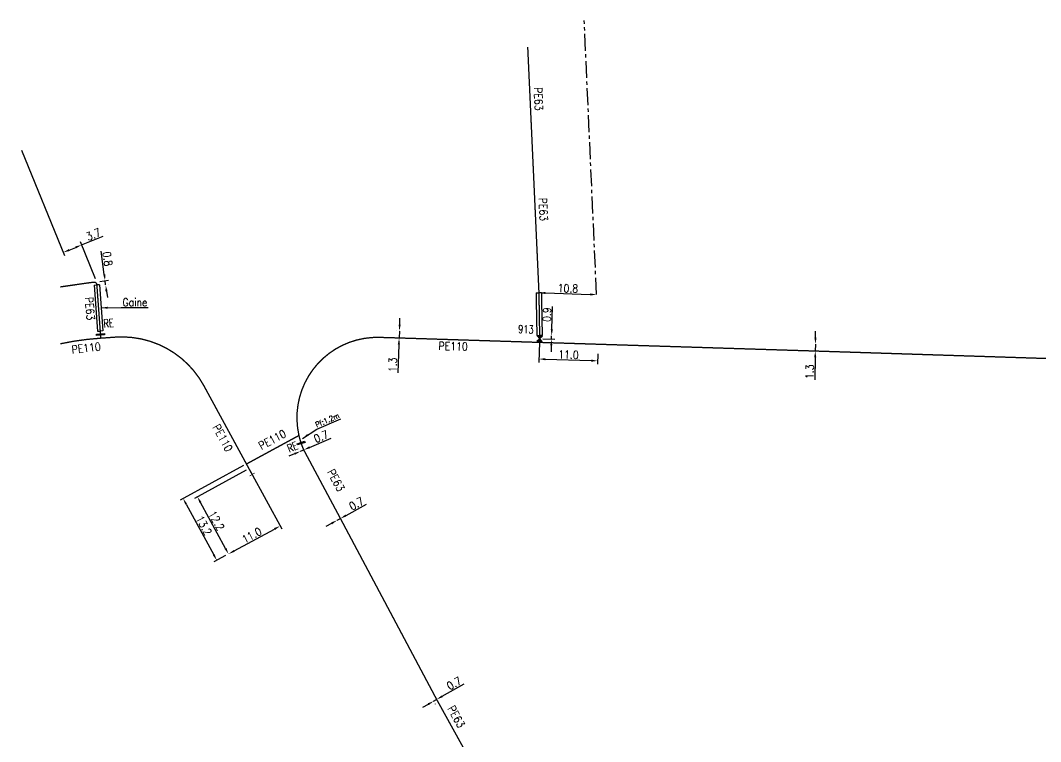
# Model space of a CAD drawing. Header units: millimetres. Extents: x 132993 to 134000, y 129004 to 130000.
# Drawn here: x 132992.5 to 133183.7, y 129137.4 to 129272.5 of the extents above; entities that cross this region are included whole.
import ezdxf
from ezdxf.enums import TextEntityAlignment as Align

# ---------------------------------------------------------------- set-up
doc = ezdxf.new("R2010")
doc.units = ezdxf.units.MM
doc.header["$PDMODE"] = 34
doc.linetypes.add('CENTER', pattern=[50.8, 31.75, -6.35, 6.35, -6.35])
doc.layers.get('0').update_dxf_attribs({"linetype": 'CONTINUOUS'})
doc.layers.get('DefPoints').update_dxf_attribs({"linetype": 'CONTINUOUS', "lineweight": 0})
for name, color, linetype in [('G_120', 4, 'CONTINUOUS'), ('G_300', 7, 'CONTINUOUS'), ('G_340', 7, 'CONTINUOUS'), ('G_400', 7, 'CONTINUOUS')]:
    doc.layers.add(name, color=color, linetype=linetype)
doc.styles.add('G_ROMANS', font='ROMANS.SHX', dxfattribs={"width": 0.75})
doc.styles.get("Standard").update_dxf_attribs({"font": 'romans.shx', "width": 0.85})
doc.linetypes.add('G_typB_PE', pattern='A,5,-0.3,["o",Standard,S=1.5,R=0,X=0,Y=-0.5],-1.65', length=6.95)
doc.dimstyles.get("Standard").update_dxf_attribs({"dimtxt": 1.5, "dimasz": 1.2, "dimexe": 0.625, "dimexo": 0.625, "dimgap": 0.25, "dimtad": 1, "dimdec": 1, "dimzin": 0, "dimdsep": 46, "dimtxsty": 'Standard', "dimcen": -0.5, "dimadec": 0, "dimazin": 0, "dimtfac": 1, "dimtdec": 1, "dimtmove": 0, "dimatfit": 3, "dimfxl": 0, "dimtolj": 1, "dimtzin": 0, "dimarcsym": 0})

# ---------------------------------------------------------------- blocks, each defined once
blk = doc.blocks.new('*D82')
at = {"layer": 'DefPoints', "color": 0, "linetype": 'Continuous', "transparency": 16777216}
for p in [(133045, 129191.79), (133045, 129191.79), (133045.59, 129192.05)]:
    blk.add_point(p, dxfattribs=at)
at = {"layer": 'G_120', "color": 0, "linetype": 'Continuous', "lineweight": -2, "transparency": 16777216}
for p, q in [((133046.7, 129192.52), (133050.72, 129194.25)), ((133045, 129191.79), (133045.59, 129192.05)), ((133043.89, 129191.32), (133042.79, 129190.85))]:
    blk.add_line(p, q, dxfattribs=at)
at = {"layer": 'G_120', "color": 0, "linetype": 'Continuous', "transparency": 16777216}
for points in [[(133043.82, 129191.5), (133043.97, 129191.14), (133045, 129191.79)], [(133046.62, 129192.71), (133046.78, 129192.34), (133045.59, 129192.05)]]:
    blk.add_solid(points, dxfattribs=at)
at = {"layer": 'G_120', "color": 0, "linetype": 'Continuous', "transparency": 16777216, "insert": (133048.86, 129194.54), "char_height": 1.5, "attachment_point": 5, "rotation": 23.2155}
blk.add_mtext('\\A1;0.7', dxfattribs=at)
blk = doc.blocks.new('G_340_18')
at = {"linetype": 'Continuous'}
blk.add_hatch(color=0, dxfattribs=at).paths.add_polyline_path([(0.125, 0.75), (-0.125, 0.75), (-0.125, -0.75), (0.125, -0.75)])
at = {"color": 0, "linetype": 'Continuous'}
blk.add_lwpolyline([(-0.125, 0.75), (0.125, 0.75), (0.125, -0.75), (-0.125, -0.75)], close=True, dxfattribs=at)
at = {"color": 0, "linetype": 'Continuous', "width": 0.75}
for tag, height, flags, p in [('RE', 1.5, 8, (0, 3)), ('DEF_LEG', 1.2, 3, (0, -5)), ('DEF_COUP', 1.2, 3, (0, -7.5)), ('DEF_TYPE', 1.2, 3, (0, -10))]:
    blk.add_attdef(tag, text='', height=height, dxfattribs=dict(at, flags=flags)).set_placement(p, align=Align.MIDDLE)
blk = doc.blocks.new('*D83')
at = {"layer": 'DefPoints', "color": 0, "linetype": 'Continuous', "transparency": 16777216}
for p in [(133069.93, 129144.98), (133069.94, 129144.97), (133070.5, 129145.3)]:
    blk.add_point(p, dxfattribs=at)
at = {"layer": 'G_120', "color": 0, "linetype": 'Continuous', "lineweight": -2, "transparency": 16777216}
for p, q in [((133071.55, 129145.88), (133075.64, 129148.22)), ((133068.9, 129144.37), (133067.86, 129143.78)), ((133069.94, 129144.97), (133070.5, 129145.29)), ((133070.24, 129144.44), (133070.25, 129144.42)), ((133070.81, 129144.76), (133070.81, 129144.75))]:
    blk.add_line(p, q, dxfattribs=at)
at = {"layer": 'G_120', "color": 0, "linetype": 'Continuous', "transparency": 16777216}
for points in [[(133071.45, 129146.06), (133071.65, 129145.71), (133070.5, 129145.29)], [(133068.8, 129144.55), (133069, 129144.2), (133069.94, 129144.97)]]:
    blk.add_solid(points, dxfattribs=at)
at = {"layer": 'G_120', "color": 0, "linetype": 'Continuous', "transparency": 16777216, "insert": (133073.77, 129148.3), "char_height": 1.5, "attachment_point": 5, "rotation": 29.7159}
blk.add_mtext('\\A1;0.7', dxfattribs=at)
blk = doc.blocks.new('*D93')
at = {"layer": 'DefPoints', "color": 0, "linetype": 'Continuous', "transparency": 16777216}
for p in [(133141.46, 129211.87), (133141.46, 129211.87), (133141.44, 129210.57)]:
    blk.add_point(p, dxfattribs=at)
at = {"layer": 'G_120', "color": 0, "linetype": 'Continuous', "lineweight": -2, "transparency": 16777216}
for p, q in [((133141.48, 129213.07), (133141.49, 129214.27)), ((133141.46, 129211.87), (133141.44, 129210.57)), ((133141.43, 129209.37), (133141.37, 129205.18))]:
    blk.add_line(p, q, dxfattribs=at)
at = {"layer": 'G_120', "color": 0, "linetype": 'Continuous', "transparency": 16777216}
for points in [[(133141.28, 129213.07), (133141.68, 129213.06), (133141.46, 129211.87)], [(133141.23, 129209.37), (133141.63, 129209.36), (133141.44, 129210.57)]]:
    blk.add_solid(points, dxfattribs=at)
at = {"layer": 'G_120', "color": 0, "linetype": 'Continuous', "transparency": 16777216, "insert": (133140.39, 129206.69), "char_height": 1.5, "attachment_point": 5, "rotation": 89.2117}
blk.add_mtext('\\A1;1.3', dxfattribs=at)
blk = doc.blocks.new('*D94')
at = {"layer": 'DefPoints', "color": 0, "linetype": 'Continuous', "transparency": 16777216}
for p in [(133063.48, 129213.02), (133063.52, 129214.32), (133063.53, 129214.32)]:
    blk.add_point(p, dxfattribs=at)
at = {"layer": 'G_120', "color": 0, "linetype": 'Continuous', "lineweight": -2, "transparency": 16777216}
for p, q in [((133063.57, 129215.52), (133063.62, 129216.72)), ((133062.85, 129213.04), (133062.85, 129213.04)), ((133062.91, 129214.34), (133062.9, 129214.34)), ((133063.52, 129214.32), (133063.47, 129213.02)), ((133063.42, 129211.82), (133063.21, 129206.46))]:
    blk.add_line(p, q, dxfattribs=at)
at = {"layer": 'G_120', "color": 0, "linetype": 'Continuous', "transparency": 16777216}
for points in [[(133063.37, 129215.52), (133063.77, 129215.51), (133063.52, 129214.32)], [(133063.22, 129211.83), (133063.62, 129211.81), (133063.47, 129213.02)]]:
    blk.add_solid(points, dxfattribs=at)
at = {"layer": 'G_120', "color": 0, "linetype": 'Continuous', "transparency": 16777216, "insert": (133062.27, 129207.99), "char_height": 1.5, "attachment_point": 5, "rotation": 87.7324}
blk.add_mtext('\\A1;1.3', dxfattribs=at)
blk = doc.blocks.new('*D95')
at = {"layer": 'DefPoints', "color": 0, "linetype": 'Continuous', "transparency": 16777216}
for p in [(133045, 129191.79), (133045, 129191.79), (133045.59, 129192.05)]:
    blk.add_point(p, dxfattribs=at)
at = {"layer": 'G_120', "color": 0, "linetype": 'Continuous', "lineweight": -2, "transparency": 16777216}
for p, q in [((133046.7, 129192.52), (133050.72, 129194.25)), ((133045, 129191.79), (133045.59, 129192.05)), ((133043.89, 129191.32), (133042.79, 129190.85))]:
    blk.add_line(p, q, dxfattribs=at)
at = {"layer": 'G_120', "color": 0, "linetype": 'Continuous', "transparency": 16777216}
for points in [[(133043.82, 129191.5), (133043.97, 129191.14), (133045, 129191.79)], [(133046.62, 129192.71), (133046.78, 129192.34), (133045.59, 129192.05)]]:
    blk.add_solid(points, dxfattribs=at)
at = {"layer": 'G_120', "color": 0, "linetype": 'Continuous', "transparency": 16777216, "insert": (133048.86, 129194.54), "char_height": 1.5, "attachment_point": 5, "rotation": 23.2155}
blk.add_mtext('\\A1;0.7', dxfattribs=at)
blk = doc.blocks.new('*D96')
at = {"layer": 'DefPoints', "color": 0, "linetype": 'Continuous', "transparency": 16777216}
for p in [(133051.85, 129178.85), (133051.85, 129178.85), (133052.47, 129179.19)]:
    blk.add_point(p, dxfattribs=at)
at = {"layer": 'G_120', "color": 0, "linetype": 'Continuous', "lineweight": -2, "transparency": 16777216}
for p, q in [((133053.52, 129179.77), (133057.35, 129181.87)), ((133050.8, 129178.27), (133049.75, 129177.69)), ((133051.85, 129178.85), (133052.47, 129179.19))]:
    blk.add_line(p, q, dxfattribs=at)
at = {"layer": 'G_120', "color": 0, "linetype": 'Continuous', "transparency": 16777216}
for points in [[(133050.71, 129178.45), (133050.9, 129178.1), (133051.85, 129178.85)], [(133053.42, 129179.94), (133053.61, 129179.59), (133052.47, 129179.19)]]:
    blk.add_solid(points, dxfattribs=at)
at = {"layer": 'G_120', "color": 0, "linetype": 'Continuous', "transparency": 16777216, "insert": (133055.48, 129181.98), "char_height": 1.5, "attachment_point": 5, "rotation": 28.799}
blk.add_mtext('\\A1;0.7', dxfattribs=at)
blk = doc.blocks.new('G_300_04')
at = {"lineweight": 0}
h = blk.add_hatch(color=256, dxfattribs=at)
h.paths.add_polyline_path([(-1, 1), (-1, -1), (0, 0)])
h.paths.add_polyline_path([(1, 1), (0, 0), (1, -1)])
at = {"lineweight": 0, "flags": 128}
for points in [[(1, 1), (-1, -1)], [(1, -1), (-1, 1)], [(-1, 1), (-1, -1)], [(1, 1), (1, -1)]]:
    blk.add_lwpolyline(points, dxfattribs=at)
at = {"color": 0, "linetype": 'Continuous', "lineweight": 0, "style": 'G_ROMANS', "width": 0.75}
blk.add_attdef('NUM', text='', height=1.5, dxfattribs=at).set_placement((0, 2.07), align=Align.MIDDLE)
at = {"color": 0, "linetype": 'Continuous', "lineweight": 0, "style": 'G_ROMANS', "width": 0.75, "flags": 3}
for tag, p in [('DEF_LEG', (0, -2.5)), ('DEF_COUP', (0, -5)), ('DEF_TYPE', (0, -7.5))]:
    blk.add_attdef(tag, text='', height=1.2, dxfattribs=at).set_placement(p, align=Align.MIDDLE)
blk = doc.blocks.new('*D97')
at = {"layer": 'DefPoints', "color": 0, "linetype": 'Continuous', "transparency": 16777216}
for p in [(133034.86, 129189.4), (133031.5, 129172.54), (133029.31, 129171.34)]:
    blk.add_point(p, dxfattribs=at)
at = {"layer": 'G_120', "color": 0, "linetype": 'Continuous', "lineweight": -2, "transparency": 16777216}
for p, q in [((133034.31, 129189.1), (133022.45, 129182.64)), ((133023.57, 129181.88), (133028.73, 129172.4)), ((133030.96, 129172.24), (133028.76, 129171.05))]:
    blk.add_line(p, q, dxfattribs=at)
at = {"layer": 'G_120', "color": 0, "linetype": 'Continuous', "transparency": 16777216}
for points in [[(133023.74, 129181.98), (133023.39, 129181.79), (133023, 129182.94)], [(133028.91, 129172.49), (133028.56, 129172.3), (133029.31, 129171.34)]]:
    blk.add_solid(points, dxfattribs=at)
at = {"layer": 'G_120', "color": 0, "linetype": 'Continuous', "transparency": 16777216, "insert": (133026.88, 129177.9), "char_height": 1.5, "attachment_point": 5, "rotation": 298.5616}
blk.add_mtext('\\A1;13.2', dxfattribs=at)
blk = doc.blocks.new('*D98')
at = {"layer": 'DefPoints', "color": 0, "linetype": 'Continuous', "transparency": 16777216}
for p in [(132992.51, 129248.82), (133003.98, 129230.45), (133006.79, 129223.54)]:
    blk.add_point(p, dxfattribs=at)
at = {"layer": 'G_120', "color": 0, "linetype": 'Continuous', "lineweight": -2, "transparency": 16777216}
for p, q in [((132992.74, 129248.24), (133000.79, 129228.47)), ((133003.98, 129230.45), (133008.03, 129232.09)), ((133001.66, 129229.5), (133002.87, 129229.99)), ((133006.55, 129224.12), (133003.74, 129231.03))]:
    blk.add_line(p, q, dxfattribs=at)
at = {"layer": 'G_120', "color": 0, "linetype": 'Continuous', "transparency": 16777216}
for points in [[(133002.79, 129230.18), (133002.94, 129229.81), (133003.98, 129230.45)], [(133001.59, 129229.69), (133001.74, 129229.32), (133000.55, 129229.05)]]:
    blk.add_solid(points, dxfattribs=at)
at = {"layer": 'G_120', "color": 0, "linetype": 'Continuous', "transparency": 16777216, "insert": (133006.18, 129232.42), "char_height": 1.5, "attachment_point": 5, "rotation": 22.1377}
blk.add_mtext('\\A1;3.7', dxfattribs=at)
blk = doc.blocks.new('G_340_07')
at = {"color": 0, "linetype": 'Continuous', "lineweight": 0, "const_width": 0.25, "flags": 128}
blk.add_lwpolyline([(0, 0), (1.25, 0)], dxfattribs=at)
at = {"color": 0, "linetype": 'Continuous', "lineweight": 0, "flags": 128}
blk.add_lwpolyline([(1.25, -0.5), (1.25, 0.5)], dxfattribs=at)
at = {"color": 0, "linetype": 'Continuous', "lineweight": 0, "style": 'G_ROMANS', "width": 0.75, "flags": 3}
for tag, p in [('DEF_LEG', (0, -5)), ('DEF_COUP', (0, -7.5)), ('DEF_TYPE', (0, -10))]:
    blk.add_attdef(tag, text='', height=1.2, dxfattribs=at).set_placement(p, align=Align.MIDDLE)
blk = doc.blocks.new('*D99')
at = {"layer": 'DefPoints', "color": 0, "linetype": 'Continuous', "transparency": 16777216}
for p in [(133035.34, 129188.52), (133025.67, 129183.26), (133031.5, 129172.54)]:
    blk.add_point(p, dxfattribs=at)
at = {"layer": 'G_340', "color": 0, "linetype": 'Continuous', "lineweight": -2, "transparency": 16777216}
for p, q in [((133034.79, 129188.22), (133025.12, 129182.96)), ((133030.93, 129173.59), (133026.24, 129182.2))]:
    blk.add_line(p, q, dxfattribs=at)
at = {"layer": 'G_340', "color": 0, "linetype": 'Continuous', "transparency": 16777216}
for points in [[(133026.42, 129182.3), (133026.07, 129182.11), (133025.67, 129183.26)], [(133031.11, 129173.69), (133030.75, 129173.5), (133031.5, 129172.54)]]:
    blk.add_solid(points, dxfattribs=at)
at = {"layer": 'G_340', "color": 0, "linetype": 'Continuous', "transparency": 16777216, "insert": (133029.25, 129178.78), "char_height": 1.5, "attachment_point": 5, "rotation": 298.5616}
blk.add_mtext('\\A1;12.2', dxfattribs=at)
blk = doc.blocks.new('*D100')
at = {"layer": 'DefPoints', "color": 0, "linetype": 'Continuous', "transparency": 16777216}
for p in [(133035.34, 129188.52), (133041.17, 129177.79), (133031.5, 129172.54)]:
    blk.add_point(p, dxfattribs=at)
at = {"layer": 'G_340', "color": 0, "linetype": 'Continuous', "lineweight": -2, "transparency": 16777216}
for p, q in [((133035.64, 129187.97), (133041.47, 129177.24)), ((133032.56, 129173.11), (133040.11, 129177.22))]:
    blk.add_line(p, q, dxfattribs=at)
at = {"layer": 'G_340', "color": 0, "linetype": 'Continuous', "transparency": 16777216}
for points in [[(133040.02, 129177.4), (133040.21, 129177.04), (133041.17, 129177.79)], [(133032.46, 129173.29), (133032.65, 129172.94), (133031.5, 129172.54)]]:
    blk.add_solid(points, dxfattribs=at)
at = {"layer": 'G_340', "color": 0, "linetype": 'Continuous', "transparency": 16777216, "insert": (133035.86, 129176.05), "char_height": 1.5, "attachment_point": 5, "rotation": 28.5234}
blk.add_mtext('\\A1;11.0', dxfattribs=at)
blk = doc.blocks.new('*D169')
at = {"layer": 'DefPoints', "color": 0, "linetype": 'Continuous', "transparency": 16777216}
for p in [(133089.79, 129212.88), (133092.04, 129213.41), (133092.04, 129213.41)]:
    blk.add_point(p, dxfattribs=at)
at = {"layer": 'G_300', "color": 0, "linetype": 'Continuous', "lineweight": -2, "transparency": 16777216}
for p, q in [((133092.08, 129214.61), (133092.21, 129218.92)), ((133090.41, 129212.86), (133092.64, 129212.79)), ((133092.02, 129212.81), (133092.04, 129213.41)), ((133091.98, 129211.61), (133091.94, 129210.41))]:
    blk.add_line(p, q, dxfattribs=at)
at = {"layer": 'G_300', "color": 0, "linetype": 'Continuous', "transparency": 16777216}
for points in [[(133091.88, 129214.62), (133092.28, 129214.61), (133092.04, 129213.41)], [(133091.78, 129211.62), (133092.18, 129211.61), (133092.02, 129212.81)]]:
    blk.add_solid(points, dxfattribs=at)
at = {"layer": 'G_300', "color": 0, "linetype": 'Continuous', "transparency": 16777216, "insert": (133091.16, 129217.4), "char_height": 1.5, "attachment_point": 5, "rotation": 88.2066}
blk.add_mtext('\\A1;0.9', dxfattribs=at)
blk = doc.blocks.new('*D170')
at = {"layer": 'DefPoints', "color": 0, "linetype": 'Continuous', "transparency": 16777216}
for p in [(133089.79, 129212.88), (133100.72, 129210.65), (133100.66, 129208.73)]:
    blk.add_point(p, dxfattribs=at)
at = {"layer": 'G_300', "color": 0, "linetype": 'Continuous', "lineweight": -2, "transparency": 16777216}
for p, q in [((133089.77, 129212.26), (133089.65, 129208.45)), ((133090.87, 129209.04), (133099.46, 129208.77)), ((133100.7, 129210.02), (133100.64, 129208.11))]:
    blk.add_line(p, q, dxfattribs=at)
at = {"layer": 'G_300', "color": 0, "linetype": 'Continuous', "transparency": 16777216}
for points in [[(133090.87, 129209.24), (133090.86, 129208.84), (133089.67, 129209.08)], [(133099.47, 129208.97), (133099.46, 129208.57), (133100.66, 129208.73)]]:
    blk.add_solid(points, dxfattribs=at)
at = {"layer": 'G_300', "color": 0, "linetype": 'Continuous', "transparency": 16777216, "insert": (133095.2, 129209.9), "char_height": 1.5, "attachment_point": 5, "rotation": 358.2066}
blk.add_mtext('\\A1;11.0', dxfattribs=at)
blk = doc.blocks.new('*D171')
at = {"layer": 'DefPoints', "color": 0, "linetype": 'Continuous', "transparency": 16777216}
for p in [(133006.79, 129223.54), (133008.48, 129222.96), (133008.48, 129222.96)]:
    blk.add_point(p, dxfattribs=at)
at = {"layer": 'G_120', "color": 0, "linetype": 'Continuous', "lineweight": -2, "transparency": 16777216}
for p, q in [((133008.22, 129224.94), (133007.63, 129229.28)), ((133007.41, 129223.63), (133009, 129223.84)), ((133008.48, 129222.96), (133008.38, 129223.76)), ((133009.1, 129223.05), (133009.1, 129223.05)), ((133008.64, 129221.77), (133008.8, 129220.58))]:
    blk.add_line(p, q, dxfattribs=at)
at = {"layer": 'G_120', "color": 0, "linetype": 'Continuous', "transparency": 16777216}
for points in [[(133008.41, 129224.97), (133008.02, 129224.92), (133008.38, 129223.76)], [(133008.84, 129221.8), (133008.44, 129221.75), (133008.48, 129222.96)]]:
    blk.add_solid(points, dxfattribs=at)
at = {"layer": 'G_120', "color": 0, "linetype": 'Continuous', "transparency": 16777216, "insert": (133008.84, 129227.84), "char_height": 1.5, "attachment_point": 5, "rotation": 277.643}
blk.add_mtext('\\A1;0.8', dxfattribs=at)
blk = doc.blocks.new('*D182')
at = {"layer": 'DefPoints', "color": 0, "linetype": 'Continuous', "transparency": 16777216}
for p in [(133089.67, 129221.48), (133100.46, 129221.14), (133100.46, 129221.14)]:
    blk.add_point(p, dxfattribs=at)
at = {"layer": 'G_120', "color": 0, "linetype": 'Continuous', "lineweight": -2, "transparency": 16777216}
blk.add_line((133090.87, 129221.45), (133099.26, 129221.18), dxfattribs=at)
at = {"layer": 'G_120', "color": 0, "linetype": 'Continuous', "transparency": 16777216}
for points in [[(133090.87, 129221.65), (133090.86, 129221.25), (133089.67, 129221.48)], [(133099.27, 129221.38), (133099.26, 129220.98), (133100.46, 129221.14)]]:
    blk.add_solid(points, dxfattribs=at)
at = {"layer": 'G_120', "color": 0, "linetype": 'Continuous', "transparency": 16777216, "insert": (133095.1, 129222.31), "char_height": 1.5, "attachment_point": 5, "rotation": 358.1821}
blk.add_mtext('\\A1;10.8', dxfattribs=at)

msp = doc.modelspace()

# ---------------------------------------------------------------- linework, layer by layer
at = {"layer": 'G_120', "color": 7, "linetype": 'CENTER', "ltscale": 0.1, "flags": 128}
msp.add_lwpolyline([(133100.46, 129221.14), (133098.15, 129272.52)], dxfattribs=at)
at = {"layer": 'G_120', "linetype": 'G_typB_PE', "const_width": 0.25, "flags": 128}
for points in [[(133087.56, 129267.54), (133089.67, 129221.48), (133089.8, 129213.38)], [(133007.57, 129212.98), (133007.53, 129213.53)], [(133089.77, 129212.38), (133089.77, 129212.19)], [(133034.86, 129189.4), (133044.7, 129194.75)]]:
    msp.add_lwpolyline(points, dxfattribs=at)
for points in [[(133007.51, 129213.78), (133006.83, 129223.01, 0.431672), (133006.26, 129223.47), (133005.17, 129223.33), (133000, 129222.59)], [(133000, 129211.93), (133000, 129211.93, -0.037679), (133007.57, 129212.98), (133010.21, 129213.17, -0.294941), (133026.88, 129204.08), (133035.34, 129188.52)], [(133045.06, 129193.44, -0.018231), (133044.7, 129194.75, -0.490595), (133059.82, 129213.13), (133063.47, 129213.02), (133090.05, 129212.18), (133141.44, 129210.57), (133208.43, 129208.41), (133215.75, 129208.17, -0.151511), (133221.35, 129206.24), (133225.94, 129202.86, 0.116749), (133230.18, 129201.06), (133232.8, 129200.61), (133233.55, 129200.48, 0.133839), (133236.17, 129200.73), (133237.12, 129201.08), (133240.96, 129202.52), (133240.96, 129202.52), (133240.96, 129202.52), (133241.85, 129203.25), (133241.85, 129203.25), (133242.88, 129204.11), (133245.33, 129205.59), (133247.28, 129206.45), (133253.21, 129206.55), (133253.21, 129206.55), (133253.21, 129206.55), (133253.21, 129206.55), (133269.02, 129205.44), (133275.86, 129204.98), (133297.17, 129203.48), (133308.1, 129202.72), (133316.78, 129201.06), (133326.45, 129201.42), (133334.15, 129200.87), (133339.52, 129200.46), (133343.15, 129200.1), (133347.78, 129199.37), (133354.39, 129197.98), (133359.21, 129196.67), (133365.69, 129194.41), (133368.64, 129193.2), (133374.01, 129190.68), (133379.57, 129187.65), (133383.32, 129185.15), (133383.32, 129185.15), (133387.13, 129182.75), (133392.3, 129178.81), (133394.51, 129175.88), (133395.78, 129172.77), (133396.21, 129169.77), (133395.85, 129166.45), (133395.18, 129164.43), (133393.03, 129159.79), (133390.65, 129155.3), (133388.71, 129152.07), (133387.42, 129149.61), (133385.81, 129147.36), (133382.99, 129143.92), (133378.11, 129139.37), (133374.81, 129136.87), (133371.5, 129134.88), (133367.28, 129132.83), (133362.52, 129131.09), (133356.98, 129129.55), (133328.7, 129121.7), (133325.32, 129120.69), (133321.92, 129119.67), (133317.5, 129117.85), (133314.43, 129116.33), (133311.94, 129115), (133309.39, 129113.34), (133300.23, 129106.49), (133290.29, 129099.29), (133287.63, 129098.03), (133285.34, 129097.5), (133282.66, 129097.39), (133280.67, 129097.6), (133278.74, 129098.1), (133277, 129098.9), (133274.82, 129100.4), (133270.88, 129104.08), (133270.88, 129104.08), (133266.45, 129109.81), (133235.97, 129149.03), (133187.57, 129119.3), (133199.62, 129094.9), (133200.04, 129093.94), (133188.53, 129085.23), (133166.12, 129068.19), (133159.56, 129062.79), (133159.56, 129062.79), (133159.56, 129062.79)], [(133147.63, 129039.87), (133146.97, 129040.76, -0.161861), (133146.87, 129041.06), (133146.87, 129041.47, 0.163668), (133146.76, 129041.77), (133141.14, 129049.25), (133140.57, 129050, 0.27047), (133139.64, 129050.39), (133138.88, 129050.29), (133134.79, 129049.75), (133134.79, 129049.75), (133131.12, 129050.72), (133131.12, 129050.72), (133131.12, 129050.72), (133128.78, 129052.1), (133125.67, 129054.28), (133118.72, 129061.58), (133118.72, 129061.58), (133113.01, 129068.64), (133111.7, 129070.6, -0.022061), (133108.29, 129076.27), (133087.3, 129114.9), (133070.5, 129145.29), (133052.47, 129179.19), (133045.59, 129192.05), (133045.59, 129192.05), (133045.59, 129192.05), (133045.59, 129192.05), (133045.59, 129192.05), (133045.59, 129192.05, -0.020881), (133045.14, 129193.21)]]:
    msp.add_lwpolyline(points, format="xyb", dxfattribs=at)
at = {"layer": 'G_340', "color": 7, "linetype": 'CONTINUOUS'}
for p, q in [((133089.17, 129221.48), (133089.67, 129221.48)), ((133089.17, 129221.48), (133089.17, 129219.92)), ((133090.17, 129221.49), (133089.67, 129221.48)), ((133090.17, 129221.49), (133090.17, 129219.93)), ((133089.17, 129219.92), (133089.3, 129213.47)), ((133090.17, 129219.93), (133090.3, 129213.49)), ((133089.3, 129213.47), (133089.8, 129213.48)), ((133090.3, 129213.49), (133089.8, 129213.48))]:
    msp.add_line(p, q, dxfattribs=at)
at = {"layer": 'G_400', "color": 7, "linetype": 'CONTINUOUS'}
for p, q in [((133006.33, 129222.92), (133006.83, 129222.95)), ((133006.33, 129222.92), (133006.98, 129214.27)), ((133007.33, 129222.99), (133006.83, 129222.95)), ((133007.33, 129222.99), (133007.97, 129214.34)), ((133006.98, 129214.27), (133007.47, 129214.31)), ((133007.97, 129214.34), (133007.47, 129214.31))]:
    msp.add_line(p, q, dxfattribs=at)

# ---------------------------------------------------------------- block references
at = {"layer": 'G_300'}
ref = msp.add_blockref('G_300_04', (133089.79, 129212.88), dxfattribs=dict(at, xscale=0.5000000000014398, yscale=0.5000000000014398, zscale=0.5000000000014398, rotation=88.20656438878751))
ref.add_attrib('NUM', '913', dxfattribs={"layer": '0', "color": 0, "linetype": 'Continuous', "lineweight": 0, "height": 1.5, "rotation": 358.2066, "style": 'G_ROMANS', "width": 0.75}).set_placement((133087.22, 129214.65), align=Align.MIDDLE)
at = {"layer": 'G_340', "ltscale": 0.05}
ref = msp.add_blockref('G_340_18', (133007.52, 129213.65), dxfattribs=dict(at, rotation=274.2553899068593))
ref.add_attrib('RE', 'RE', dxfattribs={"layer": '0', "color": 0, "linetype": 'Continuous', "height": 1.5, "rotation": 4.2554, "width": 0.75, "flags": 8}).set_placement((133009.04, 129215.8), align=Align.MIDDLE)
at = {"layer": 'G_340'}
ref = msp.add_blockref('G_340_18', (133045.1, 129193.33), dxfattribs=dict(at, rotation=289.0916605463627))
ref.add_attrib('RE', 'RE', dxfattribs={"layer": '0', "color": 0, "linetype": 'Continuous', "height": 1.5, "rotation": 23.2155, "width": 0.75, "flags": 8}).set_placement((133043.49, 129192.59), align=Align.MIDDLE)
at = {"layer": 'G_340', "rotation": 298.5234269826414}
msp.add_blockref('G_340_07', (133035.34, 129188.52), dxfattribs=at)

# ---------------------------------------------------------------- texts
at = {"layer": 'G_120', "linetype": 'Continuous', "width": 0.85}
for s, rotation, p in [('PE63', 272.5791, (133089.58, 129257.82)), ('PE63', 272.5791, (133090.48, 129237.12)), ('PE63', 274.2554, (133005.53, 129218.54)), ('PE110', 6.8078, (133004.83, 129211.13)), ('PE110', 358.7086, (133073.59, 129211.47)), ('PE110', 298.5234, (133030.41, 129194.28)), ('PE110', 28.5616, (133039.71, 129193.97)), ('PE63', 298.1177, (133051.65, 129186.35)), ('PE63', 298.9049, (133074.19, 129142.05))]:
    msp.add_text(s, height=1.5, rotation=rotation, dxfattribs=at).set_placement(p, align=Align.MIDDLE)
at = {"layer": 'G_120', "linetype": 'Continuous', "insert": (133047.64, 129197.15), "char_height": 1, "attachment_point": 1, "rotation": 23.2155}
msp.add_mtext('Pf:1.2m', dxfattribs=at)
at = {"layer": 'G_400', "linetype": 'Continuous', "insert": (133011.64, 129218.95), "char_height": 1.5, "attachment_point": 7}
msp.add_mtext('\\A1;Gaine', dxfattribs=at)

# ---------------------------------------------------------------- dimensions: what is measured, and where the dimension line sits
at = {"layer": 'G_120', "linetype": 'Continuous'}
for base, p1, p2, angle, picture, middle in [((133003.98, 129230.45), (132992.51, 129248.82), (133006.79, 129223.54), 22.1377, '*D98', (133006.56, 129231.5)), ((133008.48, 129222.96), (133006.79, 129223.54), (133008.48, 129222.96), 97.643, '*D171', (133007.85, 129227.71)), ((133100.46, 129221.14), (133089.67, 129221.48), (133100.46, 129221.14), 178.1821, '*D182', (133095.06, 129221.31)), ((133063.52, 129214.32), (133063.48, 129213.02), (133063.53, 129214.32), 267.7324, '*D94', (133063.27, 129207.95)), ((133141.46, 129211.87), (133141.44, 129210.57), (133141.46, 129211.87), 269.2117, '*D93', (133141.39, 129206.67)), ((133045, 129191.79), (133045.59, 129192.05), (133045, 129191.79), 23.2155, '*D82', (133049.26, 129193.62)), ((133045, 129191.79), (133045.59, 129192.05), (133045, 129191.79), 23.2155, '*D95', (133049.26, 129193.62)), ((133029.31, 129171.34), (133034.86, 129189.4), (133031.5, 129172.54), 298.5616, '*D97', (133026, 129177.42)), ((133051.85, 129178.85), (133052.47, 129179.19), (133051.85, 129178.85), 28.799, '*D96', (133055.96, 129181.11)), ((133069.93939, 129144.96708), (133070.49753, 129145.30045), (133069.93301, 129144.97825), 29.7159, '*D83', (133074.26516, 129147.43605))]:
    dim = msp.add_linear_dim(base=base, p1=p1, p2=p2, angle=angle, dimstyle='Standard', dxfattribs=at)
    dim.commit()
    dim.dimension.update_dxf_attribs({"geometry": picture, "text_midpoint": middle, "dimtype": 160})
at = {"layer": 'G_300', "linetype": 'Continuous'}
dim = msp.add_linear_dim(base=(133092.04, 129213.41), p1=(133089.79, 129212.88), p2=(133092.04, 129213.41), angle=268.2066, text='0.9', dimstyle='Standard', dxfattribs=at)
dim.commit()
dim.dimension.update_dxf_attribs({"geometry": '*D169', "text_midpoint": (133092.16, 129217.37), "dimtype": 160})
dim = msp.add_linear_dim(base=(133100.66, 129208.73), p1=(133089.79, 129212.88), p2=(133100.72, 129210.65), angle=178.2066, dimstyle='Standard', dxfattribs=at)
dim.commit()
dim.dimension.update_dxf_attribs({"geometry": '*D170', "text_midpoint": (133095.17, 129208.9), "dimtype": 160})
at = {"layer": 'G_340', "linetype": 'Continuous'}
for base, angle, picture, middle in [((133025.67, 129183.26), 298.5616, '*D99', (133028.37, 129178.3)), ((133041.17, 129177.79), 28.5234, '*D100', (133036.34, 129175.17))]:
    dim = msp.add_linear_dim(base=base, p1=(133031.5, 129172.54), p2=(133035.34, 129188.52), angle=angle, dimstyle='Standard', dxfattribs=at)
    dim.commit()
    dim.dimension.update_dxf_attribs({"geometry": picture, "text_midpoint": middle, "dimtype": 160})

# ---------------------------------------------------------------- leaders
at = {"layer": 'G_120', "linetype": 'Continuous', "annotation_type": 0, "has_hookline": 1, "hookline_direction": 0, "text_width": 4.65, "horizontal_direction": (0.919029, 0.394191, 0)}
msp.add_leader([(133045.35, 129194.19), (133048.04, 129195.95)], dimstyle='Standard', override={"dimgap": 0.25, "dimtad": 1}, dxfattribs=at)
at = {"layer": 'G_400', "linetype": 'Continuous', "annotation_type": 0, "has_hookline": 1, "hookline_direction": 0, "text_width": 4.8}
msp.add_leader([(133007.65, 129218.67), (133011.39, 129218.7)], dimstyle='Standard', dxfattribs=at)

doc.saveas('drawing.dxf')
